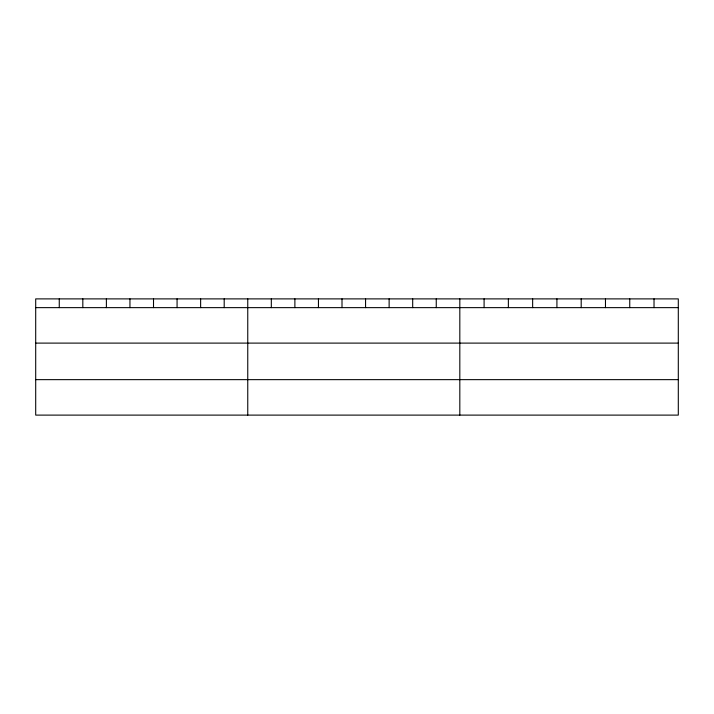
<?xml version="1.0" encoding="UTF-8"?>
<svg xmlns="http://www.w3.org/2000/svg" width="714" height="714" viewBox="0 0 714 714"><rect width="100%" height="100%" fill="white"/><g stroke="black" fill="none" stroke-linecap="round" stroke-linejoin="round"><path stroke-width="1.07" d="M678.3 343.104L678.3 298.889L35.7 298.889L35.7 415.111L678.3 415.111L678.3 343.104L35.7 343.104M35.7 307.636L678.3 307.636M35.7 379.643L678.3 379.643M654.024 298.889L654.024 307.636M629.748 298.889L629.748 307.636M605.472 298.889L605.472 307.636M581.196 298.889L581.196 307.636M556.92 298.889L556.92 307.636M532.644 298.889L532.644 307.636M508.368 298.889L508.368 307.636M484.092 298.889L484.092 307.636M459.816 298.889L459.816 415.111M436.254 298.889L436.254 307.636M412.692 298.889L412.692 307.636M389.13 298.889L389.13 307.636M365.568 298.889L365.568 307.636M342.006 298.889L342.006 307.636M318.444 298.889L318.444 307.636M294.882 298.889L294.882 307.636M271.32 298.889L271.32 307.636M247.758 298.889L247.758 415.111M224.196 298.889L224.196 307.636M200.634 298.889L200.634 307.636M177.072 298.889L177.072 307.636M153.51 298.889L153.51 307.636M129.948 298.889L129.948 307.636M106.386 298.889L106.386 307.636M82.824 298.889L82.824 307.636M59.262 298.889L59.262 307.636"/></g></svg>
